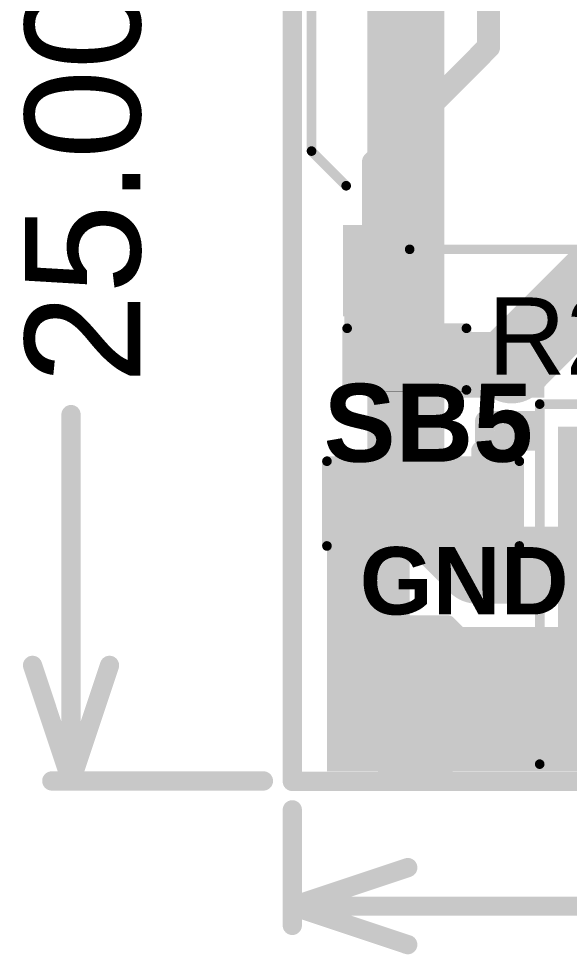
# Model space of a CAD drawing. Header units: inches. Extents: x -0.14 to 1.19, y -0.12 to 0.99.
# Drawn here: x -0.1422 to 0.144, y -0.09 to 0.3957 of the extents above; entities that cross this region are included whole.
import ezdxf

# ---------------------------------------------------------------- set-up
doc = ezdxf.new("R2010")
doc.units = ezdxf.units.IN
doc.header["$MEASUREMENT"] = 0
for name, color, linetype in [('Board Outline', 216, 'Continuous'), ('Bottom Layer', 5, 'Continuous'), ('Dimension', 6, 'Continuous'), ('Top Layer', 1, 'Continuous'), ('Top Overlay', 2, 'Continuous'), ('Top Paste', 8, 'Continuous'), ('Top Solder', 216, 'Continuous'), ('Via Holes', 16, 'Continuous')]:
    doc.layers.add(name, color=color, linetype=linetype)
doc.styles.add('Arial', font='', dxfattribs={"height": 0.2})
doc.styles.add('Arial_Bold', font='', dxfattribs={"height": 0.2})
doc.styles.get('Arial').set_extended_font_data('Arial')
doc.styles.get('Arial_Bold').set_extended_font_data('Arial', bold=True)

# ---------------------------------------------------------------- blocks, each defined once
blk = doc.blocks.new('S______B______6')
at = {"layer": 'Top Layer'}
for points in [[(-0.045, -0.0175), (-0.045, 0.0175), (-0.015, 0.0175), (-0.015, -0.0175)], [(0.015, -0.0175), (0.015, 0.0175), (0.045, 0.0175), (0.045, -0.0175)]]:
    blk.add_hatch(color=1, dxfattribs=at).paths.add_polyline_path(points)
at = {"layer": 'Top Paste'}
for points in [[(-0.045, -0.0175), (-0.045, 0.0175), (-0.015, 0.0175), (-0.015, -0.0175)], [(0.015, -0.0175), (0.015, 0.0175), (0.045, 0.0175), (0.045, -0.0175)]]:
    blk.add_hatch(color=8, dxfattribs=at).paths.add_polyline_path(points)
at = {"layer": 'Top Solder'}
for points in [[(-0.049, -0.0215), (-0.049, 0.0215), (-0.011, 0.0215), (-0.011, -0.0215)], [(0.011, -0.0215), (0.011, 0.0215), (0.049, 0.0215), (0.049, -0.0215)]]:
    blk.add_hatch(color=216, dxfattribs=at).paths.add_polyline_path(points)
at = {"layer": 'Top Overlay', "const_width": 0.005}
for points in [[(-0.05, 0.022), (-0.05, -0.022)], [(0.05, 0.022), (-0.05, 0.022)], [(0.05, 0.022), (0.05, -0.022)], [(0.05, -0.022), (-0.05, -0.022)]]:
    blk.add_lwpolyline(points, dxfattribs=at)
at = {"layer": 'Top Overlay', "const_width": 0.0025}
for points in [[(-0.05125, 0.022, 1), (-0.04875, 0.022, 1)], [(-0.05125, 0.022, 1), (-0.04875, 0.022, 1)], [(0.04875, 0.022, 1), (0.05125, 0.022, 1)], [(0.04875, 0.022, 1), (0.05125, 0.022, 1)], [(-0.05125, -0.022, 1), (-0.04875, -0.022, 1)], [(-0.05125, -0.022, 1), (-0.04875, -0.022, 1)], [(0.04875, -0.022, 1), (0.05125, -0.022, 1)], [(0.04875, -0.022, 1), (0.05125, -0.022, 1)]]:
    blk.add_lwpolyline(points, format="xyb", close=True, dxfattribs=at)
at = {"layer": 'Top Overlay', "style": 'Arial_Bold'}
blk.add_text('SB5', height=0.04, rotation=-180, dxfattribs=at).set_placement((0.051618, -0.022198))
blk = doc.blocks.new('AFC07_S32FCA_00__18')
at = {"layer": 'Top Solder'}
blk.add_hatch(color=216, dxfattribs=at).paths.add_polyline_path([(-0.3208, -0.11168), (-0.41542, -0.11168), (-0.41542, 0.02624), (-0.3208, 0.02624)])
at = {"layer": 'Top Overlay', "const_width": 0.005}
for points in [[(-0.42732, -0.143), (-0.42732, 0.04392)], [(-0.42732, 0.04392), (-0.32532, 0.04392)], [(-0.42732, -0.143), (0.42732, -0.143)]]:
    blk.add_lwpolyline(points, dxfattribs=at)
at = {"layer": 'Top Overlay', "const_width": 0.0025}
for points in [[(-0.42857, 0.04392, 1), (-0.42607, 0.04392, 1)], [(-0.42857, 0.04392, 1), (-0.42607, 0.04392, 1)], [(-0.42857, -0.143, 1), (-0.42607, -0.143, 1)], [(-0.42857, -0.143, 1), (-0.42607, -0.143, 1)]]:
    blk.add_lwpolyline(points, format="xyb", close=True, dxfattribs=at)
blk = doc.blocks.new('TEST_POINT_30')
at = {"layer": 'Top Layer'}
blk.add_hatch(color=1, dxfattribs=at).paths.add_polyline_path([(0.015, 0.03), (-0.015, 0.03), (-0.03, 0.015), (-0.03, -0.015), (-0.015, -0.03), (0.015, -0.03), (0.03, -0.015), (0.03, 0.015)])
at = {"layer": 'Top Paste'}
blk.add_hatch(color=8, dxfattribs=at).paths.add_polyline_path([(0.015, 0.03), (-0.015, 0.03), (-0.03, 0.015), (-0.03, -0.015), (-0.015, -0.03), (0.015, -0.03), (0.03, -0.015), (0.03, 0.015)])
at = {"layer": 'Top Solder'}
blk.add_hatch(color=216, dxfattribs=at).paths.add_polyline_path([(0.017, 0.034), (-0.017, 0.034), (-0.034, 0.017), (-0.034, -0.017), (-0.017, -0.034), (0.017, -0.034), (0.034, -0.017), (0.034, 0.017)])
at = {"layer": 'Top Overlay', "const_width": 0.00787}
for points in [[(-0.037, 0.017), (-0.017, 0.037)], [(-0.017, 0.037), (0.017, 0.037)], [(-0.017, 0.037), (0.017, 0.037)], [(0.017, 0.037), (0.037, 0.017)], [(-0.037, -0.017), (-0.037, 0.017)], [(0.037, -0.017), (0.037, 0.017)], [(-0.037, -0.017), (-0.017, -0.037)], [(0.017, -0.037), (0.037, -0.017)], [(-0.017, -0.037), (0.017, -0.037)], [(-0.017, -0.037), (0.017, -0.037)]]:
    blk.add_lwpolyline(points, dxfattribs=at)
at = {"layer": 'Top Overlay', "const_width": 0.00394}
for points in [[(-0.01897, 0.037, 1), (-0.01503, 0.037, 1)], [(-0.01897, 0.037, 1), (-0.01503, 0.037, 1)], [(-0.01897, 0.037, 1), (-0.01503, 0.037, 1)], [(0.01503, 0.037, 1), (0.01897, 0.037, 1)], [(0.01503, 0.037, 1), (0.01897, 0.037, 1)], [(0.01503, 0.037, 1), (0.01897, 0.037, 1)], [(-0.03897, 0.017, 1), (-0.03503, 0.017, 1)], [(-0.03897, 0.017, 1), (-0.03503, 0.017, 1)], [(0.03503, 0.017, 1), (0.03897, 0.017, 1)], [(0.03503, 0.017, 1), (0.03897, 0.017, 1)], [(-0.03897, -0.017, 1), (-0.03503, -0.017, 1)], [(-0.03897, -0.017, 1), (-0.03503, -0.017, 1)], [(0.03503, -0.017, 1), (0.03897, -0.017, 1)], [(0.03503, -0.017, 1), (0.03897, -0.017, 1)], [(-0.01897, -0.037, 1), (-0.01503, -0.037, 1)], [(-0.01897, -0.037, 1), (-0.01503, -0.037, 1)], [(-0.01897, -0.037, 1), (-0.01503, -0.037, 1)], [(0.01503, -0.037, 1), (0.01897, -0.037, 1)], [(0.01503, -0.037, 1), (0.01897, -0.037, 1)], [(0.01503, -0.037, 1), (0.01897, -0.037, 1)]]:
    blk.add_lwpolyline(points, format="xyb", close=True, dxfattribs=at)
blk = doc.blocks.new('R___0402_32')
at = {"layer": 'Top Layer'}
for points in [[(-0.0275, -0.0125), (-0.0275, 0.0125), (-0.0095, 0.0125), (-0.0095, -0.0125)], [(0.0095, -0.0125), (0.0095, 0.0125), (0.0275, 0.0125), (0.0275, -0.0125)]]:
    blk.add_hatch(color=1, dxfattribs=at).paths.add_polyline_path(points)
at = {"layer": 'Top Paste'}
for points in [[(-0.0275, -0.0125), (-0.0275, 0.0125), (-0.0095, 0.0125), (-0.0095, -0.0125)], [(0.0095, -0.0125), (0.0095, 0.0125), (0.0275, 0.0125), (0.0275, -0.0125)]]:
    blk.add_hatch(color=8, dxfattribs=at).paths.add_polyline_path(points)
at = {"layer": 'Top Solder'}
for points in [[(-0.02967, -0.01467), (-0.02967, 0.01467), (-0.00733, 0.01467), (-0.00733, -0.01467)], [(0.00733, -0.01467), (0.00733, 0.01467), (0.02967, 0.01467), (0.02967, -0.01467)]]:
    blk.add_hatch(color=216, dxfattribs=at).paths.add_polyline_path(points)
at = {"layer": 'Top Overlay'}
for points, const_width in [([(-0.031, 0.016), (0.031, 0.016)], 0.005), ([(-0.031, -0.016), (-0.031, 0.016)], 0.005), ([(0.031, -0.016), (0.031, 0.016)], 0.005), ([(-0.031, -0.016), (0.031, -0.016)], 0.005), ([(-0.032, -0.017), (0.032, -0.017)], 0.000127)]:
    blk.add_lwpolyline(points, dxfattribs=dict(at, const_width=const_width))
for points, const_width in [([(-0.03225, 0.016, 1), (-0.02975, 0.016, 1)], 0.0025), ([(-0.03225, 0.016, 1), (-0.02975, 0.016, 1)], 0.0025), ([(0.02975, 0.016, 1), (0.03225, 0.016, 1)], 0.0025), ([(0.02975, 0.016, 1), (0.03225, 0.016, 1)], 0.0025), ([(-0.03225, -0.016, 1), (-0.02975, -0.016, 1)], 0.0025), ([(-0.03225, -0.016, 1), (-0.02975, -0.016, 1)], 0.0025), ([(0.02975, -0.016, 1), (0.03225, -0.016, 1)], 0.0025), ([(0.02975, -0.016, 1), (0.03225, -0.016, 1)], 0.0025), ([(-0.03203, -0.017, 1), (-0.03197, -0.017, 1)], 0.0000635), ([(0.03197, -0.017, 1), (0.03203, -0.017, 1)], 0.0000635)]:
    blk.add_lwpolyline(points, format="xyb", close=True, dxfattribs=dict(at, const_width=const_width))
blk = doc.blocks.new('TC_0522C_1_7_260G__34')
at = {"layer": 'Top Layer'}
for points in [[(-0.1378, 0.08465), (-0.09843, 0.08465), (-0.09843, 0.06102), (-0.1378, 0.06102)], [(0.09843, 0.08465), (0.1378, 0.08465), (0.1378, 0.06102), (0.09843, 0.06102)], [(-0.1378, -0.06102), (-0.09843, -0.06102), (-0.09843, -0.08465), (-0.1378, -0.08465)], [(0.09843, -0.06102), (0.1378, -0.06102), (0.1378, -0.08465), (0.09843, -0.08465)]]:
    blk.add_hatch(color=1, dxfattribs=at).paths.add_polyline_path(points)
at = {"layer": 'Top Paste'}
for points in [[(-0.1378, 0.08465), (-0.09843, 0.08465), (-0.09843, 0.06102), (-0.1378, 0.06102)], [(0.09843, 0.08465), (0.1378, 0.08465), (0.1378, 0.06102), (0.09843, 0.06102)], [(-0.1378, -0.06102), (-0.09843, -0.06102), (-0.09843, -0.08465), (-0.1378, -0.08465)], [(0.09843, -0.06102), (0.1378, -0.06102), (0.1378, -0.08465), (0.09843, -0.08465)]]:
    blk.add_hatch(color=8, dxfattribs=at).paths.add_polyline_path(points)
at = {"layer": 'Top Solder'}
for points in [[(-0.1418, 0.08865), (-0.09443, 0.08865), (-0.09443, 0.05702), (-0.1418, 0.05702)], [(0.09443, 0.08865), (0.1418, 0.08865), (0.1418, 0.05702), (0.09443, 0.05702)], [(-0.1418, -0.05702), (-0.09443, -0.05702), (-0.09443, -0.08865), (-0.1418, -0.08865)], [(0.09443, -0.05702), (0.1418, -0.05702), (0.1418, -0.08865), (0.09443, -0.08865)]]:
    blk.add_hatch(color=216, dxfattribs=at).paths.add_polyline_path(points)
at = {"layer": 'Top Overlay', "const_width": 0.005}
for points in [[(-0.074, 0.087), (-0.056, 0.105)], [(0.056, 0.105), (-0.056, 0.105)], [(0.074, 0.087), (0.056, 0.105)], [(-0.119, 0.092), (-0.124, 0.097)], [(-0.114, 0.097), (-0.124, 0.097)], [(-0.119, 0.092), (-0.114, 0.097)], [(0.107, -0.054), (0.107, 0.056)], [(-0.107, -0.054), (-0.107, 0.055)], [(-0.056, -0.105), (-0.074, -0.087)], [(0.056, -0.105), (0.074, -0.087)], [(0.056, -0.105), (-0.056, -0.105)]]:
    blk.add_lwpolyline(points, dxfattribs=at)
at = {"layer": 'Top Overlay', "const_width": 0.0025}
for points in [[(-0.05725, 0.105, 1), (-0.05475, 0.105, 1)], [(-0.05725, 0.105, 1), (-0.05475, 0.105, 1)], [(0.05475, 0.105, 1), (0.05725, 0.105, 1)], [(0.05475, 0.105, 1), (0.05725, 0.105, 1)], [(-0.12525, 0.097, 1), (-0.12275, 0.097, 1)], [(-0.12525, 0.097, 1), (-0.12275, 0.097, 1)], [(-0.11525, 0.097, 1), (-0.11275, 0.097, 1)], [(-0.11525, 0.097, 1), (-0.11275, 0.097, 1)], [(-0.12025, 0.092, 1), (-0.11775, 0.092, 1)], [(-0.12025, 0.092, 1), (-0.11775, 0.092, 1)], [(-0.07525, 0.087, 1), (-0.07275, 0.087, 1)], [(0.07275, 0.087, 1), (0.07525, 0.087, 1)], [(0.10575, 0.056, 1), (0.10825, 0.056, 1)], [(-0.10825, 0.055, 1), (-0.10575, 0.055, 1)], [(-0.10825, -0.054, 1), (-0.10575, -0.054, 1)], [(0.10575, -0.054, 1), (0.10825, -0.054, 1)], [(-0.07525, -0.087, 1), (-0.07275, -0.087, 1)], [(0.07275, -0.087, 1), (0.07525, -0.087, 1)], [(-0.05725, -0.105, 1), (-0.05475, -0.105, 1)], [(-0.05725, -0.105, 1), (-0.05475, -0.105, 1)], [(0.05475, -0.105, 1), (0.05725, -0.105, 1)], [(0.05475, -0.105, 1), (0.05725, -0.105, 1)]]:
    blk.add_lwpolyline(points, format="xyb", close=True, dxfattribs=at)

msp = doc.modelspace()

# ---------------------------------------------------------------- hatches: boundary and pattern name
at = {"layer": 'Bottom Layer'}
h = msp.add_hatch(color=5, dxfattribs=at)
edge = h.paths.add_edge_path()
edge.add_arc((0.114, 0.216), 0.01181, 0, 360)
h = msp.add_hatch(color=5, dxfattribs=at)
edge = h.paths.add_edge_path()
edge.add_arc((0.098, 0.111), 0.01181, 0, 360)
at = {"layer": 'Top Layer'}
for points in [[(0.027, 0.203), (0.055, 0.203), (0.055, 0.286), (0.027, 0.286)], [(0.069, 0.199), (0.131, 0.199), (0.131, 0.233), (0.069, 0.233)], [(0.138, 0.062), (0.232, 0.062), (0.232, 0.184), (0.138, 0.184)], [(0.018, 0.005), (0.061, 0.005), (0.061, 0.168), (0.018, 0.168)], [(0.02, 0.005), (0.232, 0.005), (0.232, 0.08), (0.02, 0.08)]]:
    msp.add_hatch(color=1, dxfattribs=at).paths.add_polyline_path(points)
h = msp.add_hatch(color=1, dxfattribs=at)
edge = h.paths.add_edge_path()
edge.add_arc((0.114, 0.216), 0.01181, 0, 360)
h = msp.add_hatch(color=1, dxfattribs=at)
edge = h.paths.add_edge_path()
edge.add_arc((0.098, 0.111), 0.01181, 0, 360)
at = {"layer": 'Via Holes'}
h = msp.add_hatch(color=7, dxfattribs=at)
edge = h.paths.add_edge_path()
edge.add_arc((0.114, 0.216), 0.00591, 0, 360)
h = msp.add_hatch(color=7, dxfattribs=at)
edge = h.paths.add_edge_path()
edge.add_arc((0.098, 0.111), 0.00591, 0, 360)

# ---------------------------------------------------------------- linework, layer by layer
at = {"layer": 'Board Outline', "const_width": 0.01}
for points in [[(0, 0), (0, 0.98425)], [(0, -0.00025), (1.1811, -0.00025)]]:
    msp.add_lwpolyline(points, dxfattribs=at)
at = {"layer": 'Board Outline', "const_width": 0.005}
for points in [[(-0.0025, 0, 1), (0.0025, 0, 1)], [(-0.0025, -0.00025, 1), (0.0025, -0.00025, 1)]]:
    msp.add_lwpolyline(points, format="xyb", close=True, dxfattribs=at)
at = {"layer": 'Bottom Layer', "const_width": 0.04}
for points in [[(0.059, 0.149), (0.059, 0.691)], [(0.114, 0.216), (0.203, 0.305)], [(0.059, 0.149), (0.096, 0.112)], [(0.096, 0.112), (0.31156, 0.112)]]:
    msp.add_lwpolyline(points, dxfattribs=at)
at = {"layer": 'Bottom Layer', "const_width": 0.02}
for points in [[(0.104, 0.216, 1), (0.124, 0.216, 1)], [(0.049, 0.149, 1), (0.069, 0.149, 1)], [(0.049, 0.149, 1), (0.069, 0.149, 1)], [(0.086, 0.112, 1), (0.106, 0.112, 1)], [(0.086, 0.112, 1), (0.106, 0.112, 1)]]:
    msp.add_lwpolyline(points, format="xyb", close=True, dxfattribs=at)
at = {"layer": 'Dimension', "const_width": 0.01}
for points in [[(-0.115, 0), (-0.115, 0.19021)], [(-0.135, 0.06), (-0.115, 0)], [(-0.115, 0), (-0.095, 0.06)], [(-0.125, 0), (-0.015, 0)], [(0, -0.075), (0, -0.015)], [(0, -0.065), (0.06, -0.045)], [(0, -0.065), (0.06, -0.085)], [(0, -0.065), (0.28864, -0.065)]]:
    msp.add_lwpolyline(points, dxfattribs=at)
at = {"layer": 'Dimension', "const_width": 0.005}
for points in [[(-0.1175, 0.19021, 1), (-0.1125, 0.19021, 1)], [(-0.1375, 0.06, 1), (-0.1325, 0.06, 1)], [(-0.0975, 0.06, 1), (-0.0925, 0.06, 1)], [(-0.1275, 0, 1), (-0.1225, 0, 1)], [(-0.1175, 0, 1), (-0.1125, 0, 1)], [(-0.1175, 0, 1), (-0.1125, 0, 1)], [(-0.1175, 0, 1), (-0.1125, 0, 1)], [(-0.0175, 0, 1), (-0.0125, 0, 1)], [(-0.0025, -0.015, 1), (0.0025, -0.015, 1)], [(0.0575, -0.045, 1), (0.0625, -0.045, 1)], [(-0.0025, -0.065, 1), (0.0025, -0.065, 1)], [(-0.0025, -0.065, 1), (0.0025, -0.065, 1)], [(-0.0025, -0.065, 1), (0.0025, -0.065, 1)], [(-0.0025, -0.075, 1), (0.0025, -0.075, 1)], [(0.0575, -0.085, 1), (0.0625, -0.085, 1)]]:
    msp.add_lwpolyline(points, format="xyb", close=True, dxfattribs=at)
at = {"layer": 'Top Layer'}
for points, const_width in [([(0.102, 0.381), (0.102, 0.607)], 0.012), ([(0.04217, 0.32117), (0.102, 0.381)], 0.012), ([(0.04217, 0.26489), (0.04217, 0.32117)], 0.012), ([(0.1, 0.187), (0.126, 0.187)], 0.01), ([(0.1, 0.1765), (0.1, 0.187)], 0.01), ([(0.10674, 0.1765), (0.11724, 0.187)], 0.01), ([(0.11551, 0.187), (0.126, 0.17651)], 0.01), ([(0.126, 0.1765), (0.126, 0.187)], 0.01), ([(0.1, 0.1765), (0.126, 0.1765)], 0.01), ([(0.098, 0.144), (0.098, 0.1715)], 0.01), ([(0.098, 0.111), (0.098, 0.144)], 0.022), ([(0.098, 0.111), (0.11981, 0.111)], 0.01), ([(0.126, 0.09975), (0.126, 0.1115)], 0.01), ([(0.12234, 0.09975), (0.126, 0.09975)], 0.01)]:
    msp.add_lwpolyline(points, dxfattribs=dict(at, const_width=const_width))
for points, const_width in [([(0.099, 0.381, 1), (0.105, 0.381, 1)], 0.006), ([(0.099, 0.381, 1), (0.105, 0.381, 1)], 0.006), ([(0.03917, 0.32117, 1), (0.04517, 0.32117, 1)], 0.006), ([(0.03917, 0.32117, 1), (0.04517, 0.32117, 1)], 0.006), ([(0.03917, 0.26489, 1), (0.04517, 0.26489, 1)], 0.006), ([(0.0975, 0.187, 1), (0.1025, 0.187, 1)], 0.005), ([(0.0975, 0.187, 1), (0.1025, 0.187, 1)], 0.005), ([(0.11301, 0.187, 1), (0.11801, 0.187, 1)], 0.005), ([(0.11474, 0.187, 1), (0.11974, 0.187, 1)], 0.005), ([(0.1235, 0.187, 1), (0.1285, 0.187, 1)], 0.005), ([(0.1235, 0.187, 1), (0.1285, 0.187, 1)], 0.005), ([(0.0975, 0.1765, 1), (0.1025, 0.1765, 1)], 0.005), ([(0.0975, 0.1765, 1), (0.1025, 0.1765, 1)], 0.005), ([(0.10424, 0.1765, 1), (0.10924, 0.1765, 1)], 0.005), ([(0.1235, 0.17651, 1), (0.1285, 0.17651, 1)], 0.005), ([(0.1235, 0.1765, 1), (0.1285, 0.1765, 1)], 0.005), ([(0.1235, 0.1765, 1), (0.1285, 0.1765, 1)], 0.005), ([(0.0955, 0.1715, 1), (0.1005, 0.1715, 1)], 0.005), ([(0.0925, 0.144, 1), (0.1035, 0.144, 1)], 0.011), ([(0.0955, 0.144, 1), (0.1005, 0.144, 1)], 0.005), ([(0.0925, 0.111, 1), (0.1035, 0.111, 1)], 0.011), ([(0.0955, 0.111, 1), (0.1005, 0.111, 1)], 0.005), ([(0.11731, 0.111, 1), (0.12231, 0.111, 1)], 0.005), ([(0.12231, 0.111, 1), (0.12731, 0.111, 1)], 0.005), ([(0.1235, 0.1115, 1), (0.1285, 0.1115, 1)], 0.005), ([(0.11984, 0.09975, 1), (0.12484, 0.09975, 1)], 0.005), ([(0.11984, 0.09975, 1), (0.12484, 0.09975, 1)], 0.005), ([(0.1235, 0.09975, 1), (0.1285, 0.09975, 1)], 0.005), ([(0.1235, 0.09975, 1), (0.1285, 0.09975, 1)], 0.005)]:
    msp.add_lwpolyline(points, format="xyb", close=True, dxfattribs=dict(at, const_width=const_width))
at = {"layer": 'Top Layer', "const_width": 0.01}
msp.add_lwpolyline([(0.12481, 0.111, -0.108698), (0.12234, 0.09975)], format="xyb", dxfattribs=at)

# ---------------------------------------------------------------- block references
for name, p, rotation in [('TC_0522C_1_7_260G__34', (0.115, 0.383), 270), ('S______B______6', (0.068, 0.144), 180)]:
    msp.add_blockref(name, p, dxfattribs=dict(rotation=rotation))
for name, p in [('R___0402_32', (0.0595, 0.219)), ('AFC07_S32FCA_00__18', (0.55589, 0.15172)), ('TEST_POINT_30', (0.064, 0.045))]:
    msp.add_blockref(name, p)

# ---------------------------------------------------------------- texts
at = {"layer": 'Dimension', "style": 'Arial'}
msp.add_text('25.00 (mm)', height=0.06, rotation=90, dxfattribs=at).set_placement((-0.07901, 0.20621))
at = {"layer": 'Top Overlay'}
for s, style, p in [('R2', 'Arial', (0.10168, 0.21101)), ('SB5', 'Arial_Bold', (0.01638, 0.16572))]:
    msp.add_text(s, height=0.04, dxfattribs=dict(at, style=style)).set_placement(p)
at = {"layer": 'Top Overlay', "style": 'Arial_Bold'}
msp.add_text('GND', height=0.035, rotation=360, dxfattribs=at).set_placement((0.035, 0.08642))

doc.saveas('drawing.dxf')
